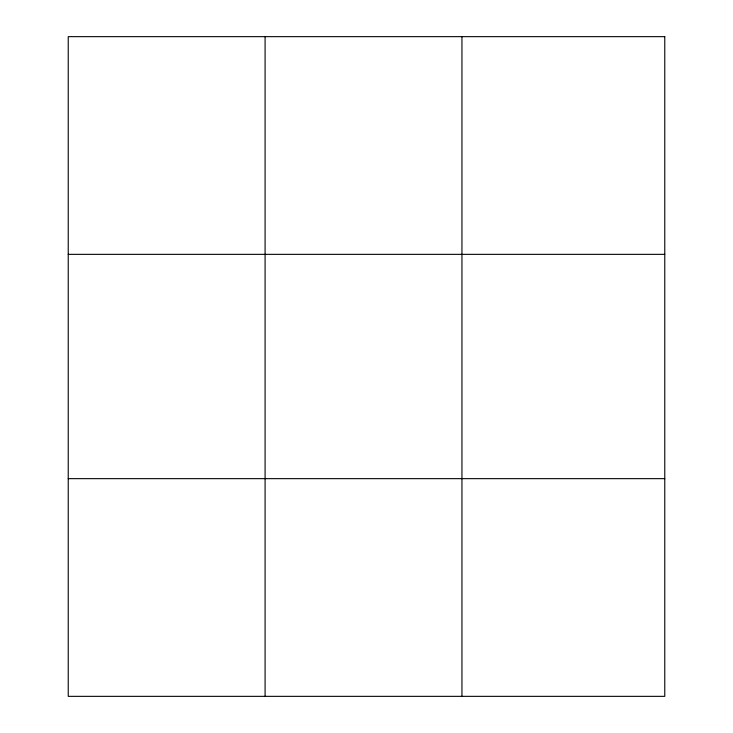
<?xml version="1.0" encoding="UTF-8"?>
<svg xmlns="http://www.w3.org/2000/svg" width="733" height="733" viewBox="0 0 733 733"><rect width="100%" height="100%" fill="white"/><g stroke="black" fill="none" stroke-linecap="round" stroke-linejoin="round"><path stroke-width="1.1" d="M265.089 696.35L265.089 36.65M461.946 696.35L461.946 36.65M68.233 254.351L664.767 254.351M68.233 478.649L664.767 478.649M664.767 36.65L664.767 696.35L68.233 696.35L68.233 36.65L664.767 36.65"/></g></svg>
